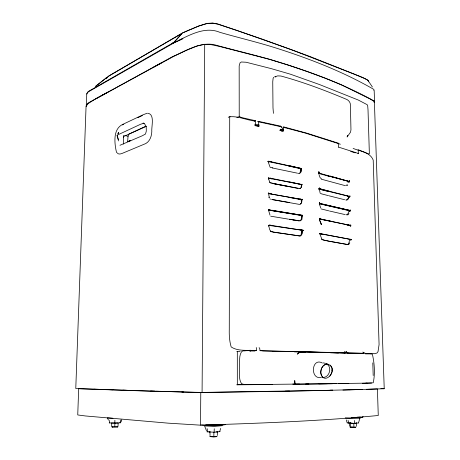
<?xml version="1.0" encoding="UTF-8"?>
<svg xmlns="http://www.w3.org/2000/svg" width="460" height="460" viewBox="0 0 460 460"><rect width="100%" height="100%" fill="white"/><g stroke="black" fill="none" stroke-linecap="round" stroke-linejoin="round"><path stroke-width="0.69" d="M366.384 389.378L377.407 388.947L378.269 415.489C319.251 421.141 259.808 423.257 200.525 425.166L200.784 392.529L289.254 391.23L362.687 389.488M181.89 392.018L202.078 392.414L204.711 44.264L211.18 44.677L219.213 46.368L269.554 59.334L289.392 65.475L308.171 71.915L325.617 78.332L341.061 84.64L370.087 98.975L373.526 101.096L374.434 102.919L384.226 388.734L342.941 390.057M106.565 77.976L109.284 75.773L182.166 33.114L173.708 42.487L172.017 43.596L173.708 42.625L172.759 43.355M86.767 94.07L87.596 92.535L88.768 91.597L173.702 43.033L173.708 42.487L88.176 91.546L86.785 93.598L86.244 106.208L86.716 104.426L88.36 102.873L107.962 92.121M357.857 153.669L358.38 153.439L358.162 149.701L368.437 153.841L369.368 153.824L368.017 109.859L367.695 105.863L367.201 104.707L358.317 100.05L319.303 84.473L290.898 74.37A68.442 25.432 -0.3 0 0 288.546 73.646L271.222 68.62L246.14 62.244L241.345 61.996L240.039 62.819L239.171 65.901L239.223 115.816L240.108 116.984L241.431 117.513L255.536 120.733L255.196 125.154M114.879 420.267L114.827 423.096M114.804 426.173L114.879 423.2L120.744 422.74L120.089 422.567M123.475 135.775L123.332 144.118M350.255 422.757L350.393 426.345M213.86 435.723L213.888 432.21M106.519 77.959L108.52 76.153L181.706 33.58M363.043 353.539L363.32 353.13L362.911 352.021M214.141 432.118L214.256 428.783M86.06 106.427L75.773 388.527L137.362 390.655M353.878 426.426L353.826 423.441M354.418 423.338L354.585 420.497M209.984 431.388L210.019 435.608M350.963 240.177L350.808 239.298M268.536 178.514L268.732 177.824L268.565 179.072M302.22 230.558L301.513 234.853L300.782 235.859L300.19 235.98L273.619 232.242L270.434 231.069M127.638 141.617L130.709 140.518L127.638 141.617L128.052 136.252L128.932 134.148L146.682 126.155M268.743 226.159L268.801 225.434M268.801 210.668L269.025 209.777L268.508 210.093M349.243 182.246L349.1 180.883L348.824 182.304M268.623 194.218L268.709 192.619M302.019 215.861L301.007 220.599M318.705 173.259L318.866 171.804L319.096 172.58M350.313 226.705L350.319 225.124L350.014 225.797M349.6 197.34L349.491 196.086L349.192 197.374M268.301 161.914L268.387 161.201L269.1 161.287L301.122 168.475L268.168 161.586L269.1 161.287M349.945 211.698L349.893 210.174L350.014 210.599L350.284 209.863L350.526 210.939M349.232 423.119L349.416 426.098M301.449 216.93C300.794 216.217 302.444 214.866 302.007 215.608M106.536 77.935L106.593 77.602L105.622 78.453M332.35 177.531L332.522 176.347M302.157 234.036L302.502 230.506M209.392 432.768L209.536 431.773M318.711 172.856L318.866 171.804L318.751 172.839L319.171 172.92M350.56 240.189L350.796 239.401L351.492 239.792L350.474 239.16M301.116 200.997C301.938 197.03 301.95 202.883 300.679 204.119M301.886 219.575L302.473 215.09L302.72 215.539M123.516 136.499L123.383 135.838M111.688 423.119L111.699 426.092M301.127 171.994L301.656 168.343L300.921 168.785M301.547 203.297L302.174 199.186L302.416 199.64M106.559 77.648L106.145 77.999M301.536 184.886L300.995 187.588L300.121 188.496M319.464 203.918L319.717 202.653L319.47 203.303L349.243 210.255L349.922 210.45L349.531 211.738M356.362 426.259L356.322 422.677M301.398 187.594L301.944 184.437L301.524 184.702M268.387 161.201L267.95 161.581M319.297 204.131L319.717 202.653M348.381 181.654L349.123 181.228M348.933 181.47L318.872 173.058L320.942 173.46M217.281 435.493L217.407 431.992M118.007 426.006L118.18 423.045M319.131 189.066L319.407 187.933L318.964 189.278M338.514 147.338L338.721 143.301L307.044 133.239L283.417 126.828L283.095 131.146M173.702 43.033L182.379 32.988L188.048 30.498L198.789 26.059L207.092 23.535L212.802 23.224L217.816 24.156L236.923 30.417L291.738 49.795L354.327 74.186L365.113 78.695L367.839 80.264L372.404 87.003M268.772 210.197L268.864 209.909M319.688 219.518L320.022 218.218L319.447 218.989L320.022 218.218M358.443 423.085L359.973 417.939M219.684 431.767L220.633 428.404M123.567 136.355L123.429 137.695M120.025 422.849L120.853 419.997M349.537 210.611L349.796 210.456L348.939 210.651M118.392 133.084L118.272 133.504L118.513 132.796L117.731 133.94M268.784 225.693L269.083 225.222L271.659 225.515M349.105 210.668L347.639 214.446L346.265 214.826M348.404 181.562L347.99 182.442M301.018 219.667L300.184 220.892L295.377 220.282M121.066 421.877L121.762 419.79M347.518 136.068L347.708 135.499L347.081 137.011L350.508 132.21L350.963 129.858L350.405 105.196C350.595 102.166 348.26 99.757 345.506 98.917C324.415 90.143 303.013 81.989 280.939 76.026L277.656 75.888L274.7 76.877L275.902 76.877M319.136 188.68L319.407 187.933M349.583 180.337L348.956 181.608M349.37 196.696L349.893 195.736L350.163 196.708M300.679 203.4L300.253 204.205L299.368 204.389L271.613 199.496M345.109 352.889L345 352.222M349.778 242.828L348.64 244.668M347.266 353.096L363.567 353.337L363.268 353.32M345.316 352.877L345.109 351.82M347.927 198.841L348.507 197.495M348.956 213.411L348.145 214.757L347.035 214.889M273.7 77.303L273.113 78.332L272.751 81.754L272.993 107.801L273.441 113.373M301.197 168.693L300.708 171.988L299.851 173.322M347.185 184.638L345.972 185.713M319.803 233.91L320.258 233.358L321.298 233.375M329.808 376.148C338.347 364.343 320.919 358.185 320.781 373.037C323.501 385.986 337.904 371.686 330.004 365.01M86.1 106.248L88.13 103.615L93.633 100.056L172.552 56.626C185.604 51.129 199.059 42.084 213.825 44.58C232.357 49.691 251.079 54.096 269.577 59.334C305.704 70 341.573 82.972 374.538 101.188L374.572 102.413M349.985 225.486L346.903 225.078M300.07 188.45L300.34 188.14M319.211 188.703L347.955 195.96L349.163 196.644L349.64 196.454M301.099 184.702L301.714 184.609M347.294 185.564L347.708 185.121M123.464 136.637L145.832 126.224M95.352 86.687L96.077 85.888M95.99 86.031L106.381 77.815M117.288 135.102L140.541 124.275L143.169 123.447M348.099 199.634L346.506 200.014M143.02 123.194L143.675 123.027L144.854 124.188L146.234 127.299L146.297 131.112L145.51 134.015L142.335 135.752L119.968 145.285M96.68 85.439L104.995 78.942M302.197 215.521L302.433 215.343L271.63 210.174M348.772 244.174L346.662 244.444L330.004 241.333L323.932 240.177L321.695 239.073M350.02 225.578L350.71 224.802L350.934 225.9M254.742 121.06C246.456 120.02 237.958 115.897 229.712 116.817L229.275 329.366C229.109 335.277 229.471 341.245 231.173 346.932C238.366 351.791 248.291 349.744 256.456 350.647M172.471 43.683L173.702 42.763L173.282 42.964M217.08 436.344L213.808 436.701L209.794 436.459L210.082 436.298M220.075 431.601L214.13 432.216L206.833 431.796M210.565 436.655L213.75 437L216.551 436.69L216.005 436.569M95.927 98.676L102.948 94.823M217.856 431.67L216.05 431.992M101.355 95.784L173.725 56.379L186.053 50.462L197.167 45.948L204.711 44.264M153.536 67.166L162.254 62.387M350.647 239.355L349.744 239.574M107.232 92.517L103.621 94.467M225.446 424.614C217.724 426.15 209.346 425.845 201.48 424.925M222.381 425.678L214.389 426.414L204.568 425.914L206.488 430.784M209.409 431.624L209.064 431.802L209.823 431.963M122.498 124.942L123.792 124.292M279.864 130.577L280.422 129.266L283.394 129.467L280.456 126.115L258.813 121.405L258.474 125.816L254.926 125.292M179.716 39.819C191.981 33.827 206.137 26.519 219.845 32.321C239.637 38.053 259.745 42.676 279.335 49.093C311.955 59.616 344.229 72.341 373.905 89.441L373.94 90.718M137.902 117.645L142.387 115.529M325.789 364.291C320.856 366.125 318.941 373.652 322.926 377.332M182.953 38.646L173.926 42.757M173.903 42.855L182.091 39.048M182.729 32.85L198.921 25.915L207.115 23.385L212.761 23.052L217.747 23.966L263.35 39.537L309.626 56.373L362.572 77.435L367.747 80.097L368.575 81.627M228.24 117.317L230.167 116.501M236.848 117.541L239.441 116.455M318.872 188.744L319.165 188.623M254.225 121.256L255.536 120.733M350.796 239.401C348.49 239.608 349.807 243.484 347.841 244.507L329.492 241.339M258.997 124.947L258.566 125.114L258.572 126.35L259.009 126.178L258.997 124.947L255.093 124.194L255.099 125.436L259.009 126.178M279.122 126.621L280.456 126.115M301.392 199.807L302.134 199.445L299.914 198.967M348.502 196.69L349.324 196.489L318.901 188.991M331.827 370.628L332.39 369.857L331.947 369.104M337.364 143.738L338.721 143.301M298.799 352.671L301.156 351.957M268.197 193.597L268.663 193.464M268.467 225.348L270.215 225.055M302.657 230.287L302.197 230.402M112.55 427.012L112.171 427.11L117.582 427.041L117.277 426.949M112.165 426.719L111.717 426.828L118.047 426.748L117.691 426.644M147.275 113.206L143.353 114.655L122.877 124.321C112.625 128.944 114.431 143.744 116.587 152.651M301.582 352.026L299.149 352.619L297.309 354.142L299.535 352.372L304.761 351.883L345.31 353.038M267.881 161.673L268.301 161.581M298.523 352.314L300.961 351.82L331.418 352.636M269.065 225.256L268.686 225.354L302.111 230.236L271.624 225.44M362.791 353.631L363.509 353.464L363.262 352.464M321.31 377.447C309.862 380.012 311.409 356.994 322.437 363.032M345.058 352.872L344.758 351.388M360.168 418.174L350.813 418.45L345.207 417.875M225.084 424.39L214.762 424.959L205.683 424.798M147.947 113.304C155.072 114.281 151.282 126.793 151.806 131.692C151.581 137.023 149.236 142.859 143.652 144.434L123.015 153.048C121.239 153.761 118.536 154.928 117.202 152.869M367.362 353.861L365.326 353.861M117.794 422.959L111.584 423.004M269.163 209.835L270.463 209.858M81.501 388.539L82.783 388.493M243.949 350.75L256.283 350.52L256.657 348.364L256.226 347.57M354.413 423.303L356.408 423.027M346.501 352.929L346.627 352.561M357.012 417.162L360.393 417.059M144.118 123.481L143.347 123.297M349.134 389.712L350.566 389.672M329.958 390.206L332.77 390.143M308.275 390.69L311.765 390.615M332.597 390.264L202.078 392.414M365.786 383.128L373.232 382.8C375.199 373.899 374.492 362.986 372.324 354.108L365.263 353.556M289.484 391.069L285.286 391.149M362.503 383.284L371.577 383.111M336.317 383.588L305.687 384.014M367.143 383.128L338.226 383.536M329.624 383.674L348.881 383.519M257.686 391.627L263.339 391.535M364.975 353.487L364.636 352.498M318.815 383.847L327.244 383.726M332.453 383.761L293.693 384.261M308.93 383.956L244.703 384.646L241.563 383.721C237.923 378.178 240.241 370.737 239.47 364.533C239.786 360.295 239.073 355.511 241.511 351.791L242.845 350.922L246.014 350.675M299.541 384.088L292.715 384.094M237.072 384.502L242.064 384.451M272.343 384.502L236.808 384.824M351.497 417.726L360.111 417.599L362.75 417.346L362.468 417.036M112.965 418.249L107.37 417.898L108.364 419.94M301.582 215.556L269.491 210.283M353.205 423.321L349.111 422.993M114.827 423.177L109.227 422.884M200.784 392.529L127.207 390.327M236.796 351.365L240.154 351.394M259.975 350.716L344.914 352.785M272.648 351.377L285.096 351.63M250.016 350.94L254.966 351.037M300.961 351.82L263.028 350.928L259.963 350.347L259.716 348.433L259.112 347.639M294.325 351.842L305.63 352.13M314.082 352.354L322.655 352.596M330.533 352.82L338.41 353.05M347.007 353.297L354.171 353.498M183.557 392L156.308 391.264M346.299 352.826L363.889 353.337M332.143 352.624L345.368 353.079L344.919 353.027M165.611 391.477L170.597 391.632M108.663 389.654L112.924 389.792M122.866 390.114L126.419 390.229M136.379 390.546L140.656 390.684M150.644 391.006L154.922 391.144M365.131 353.372L374.526 353.705L376.953 353.05L378.022 351.653L379.08 344.592L373.204 160.074C370.076 152.064 360.111 151.346 353.125 148.407M93.851 389.177L98.733 389.332M156.762 391.42L78.677 388.746L77.74 414.949L85.393 415.961L168.136 423.154L200.525 425.166M364.906 353.608L368.909 353.757M320.327 219.017L319.504 219.04L349.905 225.319L320.327 219.017L331.321 221.312M380.863 388.585L384.226 388.734M269.525 225.176L271.59 225.348M319.688 233.502L350.399 239.372L320.511 233.806M347.536 353.148L349.008 353.24M320.286 218.914L320.971 218.96M298.931 188.479L300.397 188.606M301.277 199.686L288.857 197.374M345.736 199.968C347.455 200.778 349.916 196.403 347.806 196.431M320.298 188.761L319.671 188.698L329.343 191.228M346.943 353.021L347.409 353.079M269.18 161.431L271.457 161.845M322.063 377.252C329.084 378.913 332.873 366.861 326.439 363.935M298.109 173.328L299.437 173.408L300.07 172.724L300.794 168.699M271.02 178.302L268.352 178.123L301.421 184.5L289.536 181.895M319.257 203.4L349.6 210.45L319.355 203.636M288.518 219.155L270.716 216.2M349.134 239.39L349.767 239.487M271.429 193.758L269.502 193.384M289.214 219.265L291.272 219.604M292.64 219.828L294.009 220.058M289.645 219.202L299.224 220.788M290.248 219.431L298.908 220.869M327.25 364.147L328.676 364.383M323.294 362.882L327.227 363.71M272.188 199.513L289.547 202.544M270.02 178.095L301.61 184.54M269.376 178.417L268.26 178.215L272.096 178.917M347.242 353.211L348.168 353.378M300.506 229.787L302.703 230.19L303.226 230.77M299.644 184.489L300.644 184.673M272.883 183.534L288.914 186.564M255.317 125.729L257.922 126.224M272.889 183.534L297.649 188.33M328.814 241.212L321.839 239.62M257.473 121.59L281.721 126.885M320.275 233.835L322.098 234.192M300.598 229.707L303.761 230.333M298.735 188.37L273.389 183.482L270.244 182.522M268.358 193.689L269.422 193.901M272.4 167.975L297.424 173.178M288.822 165.508L301.403 168.573M288.443 165.997L299.471 168.464M345.241 185.662L321.69 179.285M347.99 224.831L350.284 225.394M329.423 210.996L345.224 214.619M124.602 135.458L128.052 136.252M348.283 210.519L319.516 203.791M107.03 77.815L106.524 77.7L106.99 77.93M328.733 210.835L321.063 208.892M281.048 130.858L282.233 131.14M271.417 167.543L272.814 167.883M268.059 161.673L268.933 161.886M282.894 127.173L305.17 133.015L340.383 144.244M329.072 195.822L344.655 199.732M347.34 181.343L348.105 181.533M319.177 189.158L328.233 191.475M328.394 195.649L321.333 193.809L319.78 192.74M346.892 195.655L349.37 196.552M328.02 175.939L348.755 181.384L330.257 176.082M318.826 173.489L329.17 176.352M318.694 173.334L319.757 173.65M270.474 182.965L271.486 183.27M319.516 219.184L320.005 219.334M338.767 147.188L358.38 153.439M350.687 151.455L355.247 152.864M270.739 231.644L299.776 236.009L301.064 234.916L301.777 230.397M270.089 167.285L271.009 167.636M269.888 198.841L270.583 199.197M321.678 179.072L320.074 177.606L318.924 174.443M117.03 135.32L117.599 136.218L117.214 135.591M269.301 182.131L269.79 182.603M347.001 352.774L347.271 353.067M362.842 416.478L363.13 416.794M319.625 220.472L321.322 224.399M320.959 223.991L321.494 224.589L319.757 220.225M358.236 422.976L354.401 423.418L347.248 422.924M269.939 166.756L268.358 162.392M347.012 352.918L346.414 351.877M301.978 184.19L302.226 184.581M321.873 239.189L319.97 234.215M270.532 231.184L269.566 229.275L268.818 226.09M346.253 351.44L346.759 352.262M355.896 427.001L349.853 426.972M269.715 181.976L268.617 178.986M269.986 215.119L268.703 210.778M320.775 207.989L319.55 204.596M117.076 135.798L118.404 139.713M319.108 189.733L320.074 192.038M268.83 197.121L269.065 197.777M269.457 197.581L268.715 194.827M346.265 419.951L347.179 422.838M117.737 137.362L118.433 140.927M109.083 420.135L109.785 422.97M207.08 428.593L207.897 431.94M348.07 420.359L348.755 423.211M368.569 80.989L368.69 81.805M295.05 384.129L294.722 380.512L294.866 384.129M374.181 90.798L374.538 101.188M372.796 362.888L373.192 375.515M350.141 422.763L350.152 423.24M250.085 350.129L250.09 351.561M237.314 351.348L237.331 384.83M301.622 199.421L268.416 193.556L301.622 199.421M283.394 130.881L282.405 131.175L280.192 130.352C280.157 129.122 282.653 130.082 283.279 130.629L283.394 130.881M118.513 132.796L118.162 133.36L118.502 132.854M320.258 233.358L319.959 233.818L320.258 233.358M301.915 215.326L268.6 209.996L301.915 215.326M355.528 427.397L350.301 427.271L355.528 427.397"/></g></svg>
